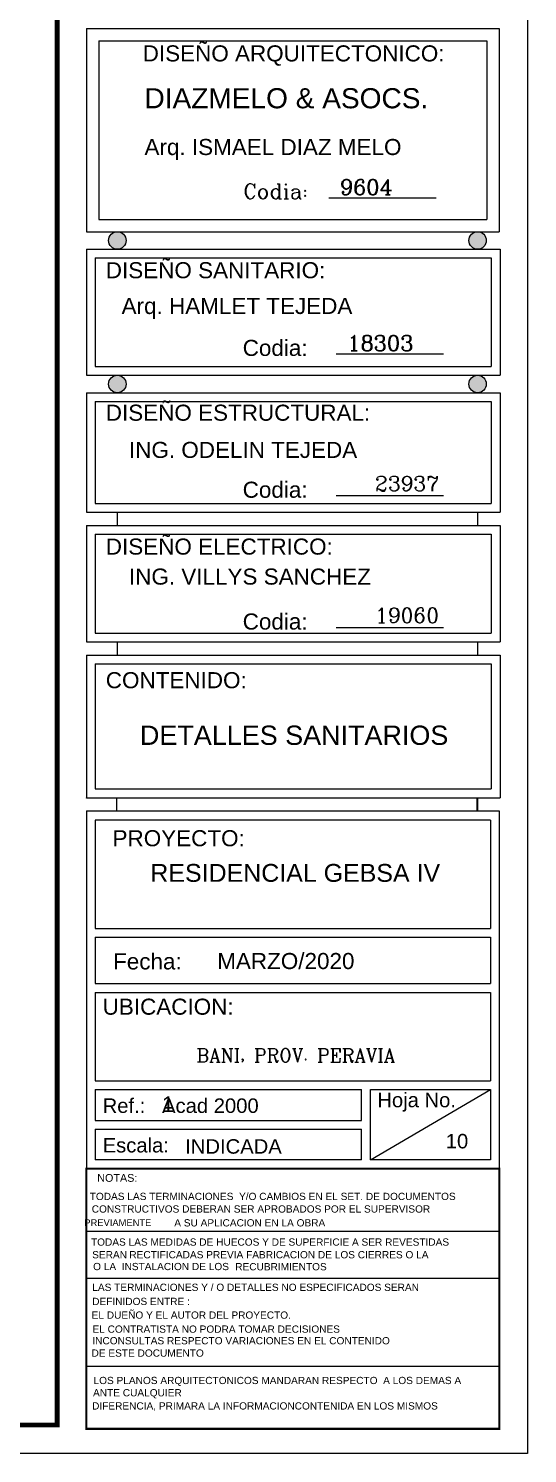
# Model space of a CAD drawing. Header units: feet. Extents: x 1019 to 2236, y -546 to 122.
# Drawn here: x 1111.16 to 1118.77, y -416.12 to -394.4 of the extents above; entities that cross this region are included whole.
import ezdxf
from ezdxf.enums import TextEntityAlignment as Align

# ---------------------------------------------------------------- set-up
doc = ezdxf.new("R2010")
doc.units = ezdxf.units.FT
doc.header["$LTSCALE"] = 0.05
doc.header["$MEASUREMENT"] = 0
doc.linetypes.add('ACAD_ISO03W100', pattern=[30, 12, -18])
for name, color, linetype in [('1', 5, 'ACAD_ISO03W100'), ('MARCO', 1, 'Continuous'), ('TARGETA', 7, 'Continuous'), ('TARJETA2', 1, 'Continuous'), ('TEXTO', 2, 'Continuous'), ('textos', 7, 'Continuous'), ('TEXXT', 2, 'Continuous')]:
    doc.layers.add(name, color=color, linetype=linetype)
doc.styles.add('DAMIAN', font='arial.ttf', dxfattribs={"height": 0.12})
doc.styles.add('DIMTEXT', font='arial.ttf')
doc.styles.get("Standard").update_dxf_attribs({"font": 'arial.ttf'})
doc.styles.add('TITTEXTM', font='romanc.shx')

msp = doc.modelspace()

# ---------------------------------------------------------------- hatches: boundary and pattern name
at = {"layer": 'textos'}
h = msp.add_hatch(color=7, dxfattribs=at)
h.paths.add_polyline_path([(1112.517, -397.5, 1), (1112.517, -397.766, 1)])
h.paths.add_polyline_path([(1118.011, -397.5, 1), (1118.011, -397.766, 1)])
h = msp.add_hatch(color=7, dxfattribs=at)
h.paths.add_polyline_path([(1112.517, -399.688, 1), (1112.517, -399.954, 1)])
h.paths.add_polyline_path([(1118.011, -399.688, 1), (1118.011, -399.954, 1)])

# ---------------------------------------------------------------- linework, layer by layer
at = {"layer": '1', "color": 4, "linetype": 'Continuous'}
for p, q in [((1112.046, -412.734), (1118.341, -412.734)), ((1112.046, -413.453), (1118.341, -413.453)), ((1112.046, -414.791), (1118.341, -414.791))]:
    msp.add_line(p, q, dxfattribs=at)
at = {"layer": 'MARCO'}
msp.add_lwpolyline([(1054.272, -374.123), (1118.772, -374.123), (1118.772, -416.123), (1054.272, -416.123)], close=True, dxfattribs=at)
at = {"layer": 'MARCO', "const_width": 0.075}
msp.add_lwpolyline([(1111.6, -374.557), (1054.706, -374.557), (1054.706, -415.689), (1111.6, -415.689)], close=True, dxfattribs=at)
at = {"layer": 'TARGETA', "color": 3}
for p, q in [((1112.046, -394.402), (1112.046, -397.5)), ((1112.046, -394.402), (1118.341, -394.402)), ((1112.046, -394.402), (1118.341, -394.402)), ((1118.341, -394.402), (1118.341, -397.5)), ((1112.235, -394.591), (1112.235, -397.311)), ((1112.235, -394.591), (1118.152, -394.591)), ((1118.152, -394.591), (1118.152, -397.311)), ((1112.235, -397.311), (1118.152, -397.311)), ((1112.046, -397.5), (1118.341, -397.5)), ((1112.046, -397.766), (1118.353, -397.766)), ((1112.046, -397.766), (1112.046, -399.688)), ((1112.18, -397.9), (1118.218, -397.9)), ((1112.18, -397.9), (1112.18, -399.554)), ((1118.218, -397.9), (1118.218, -399.554)), ((1118.353, -397.766), (1118.353, -399.688)), ((1112.18, -399.554), (1118.218, -399.554)), ((1112.046, -399.688), (1118.353, -399.688)), ((1112.046, -399.954), (1112.046, -401.775)), ((1112.046, -399.954), (1118.353, -399.954)), ((1112.18, -400.089), (1112.18, -401.641)), ((1112.18, -400.089), (1118.218, -400.089)), ((1118.218, -400.089), (1118.218, -401.641)), ((1118.353, -399.954), (1118.353, -401.775)), ((1112.046, -401.775), (1118.353, -401.775)), ((1112.18, -401.641), (1118.218, -401.641)), ((1112.046, -401.976), (1112.046, -403.752)), ((1112.046, -401.976), (1118.353, -401.976)), ((1118.353, -401.976), (1118.353, -403.752)), ((1112.18, -402.11), (1112.18, -403.618)), ((1112.18, -402.11), (1118.218, -402.11)), ((1112.18, -402.11), (1112.18, -403.618)), ((1118.218, -402.11), (1118.218, -403.618)), ((1112.046, -403.752), (1118.353, -403.752)), ((1112.18, -403.618), (1118.218, -403.618)), ((1112.18, -403.618), (1118.218, -403.618)), ((1118.011, -403.752), (1118.011, -403.953)), ((1112.046, -403.953), (1112.046, -404.68)), ((1112.046, -403.953), (1112.046, -406.128)), ((1112.046, -403.953), (1112.046, -404.689)), ((1112.046, -403.953), (1118.353, -403.953)), ((1118.353, -403.953), (1118.353, -406.128)), ((1112.18, -404.087), (1112.18, -405.994)), ((1112.18, -404.087), (1118.218, -404.087)), ((1118.218, -404.087), (1118.218, -405.994)), ((1112.046, -406.128), (1118.353, -406.128)), ((1112.18, -405.994), (1118.218, -405.994)), ((1112.046, -406.328), (1118.341, -406.328)), ((1112.046, -406.328), (1112.046, -411.782)), ((1118.341, -406.328), (1118.341, -411.782)), ((1112.18, -406.471), (1112.18, -408.119)), ((1118.207, -406.471), (1112.18, -406.471)), ((1118.207, -406.471), (1118.207, -408.119)), ((1112.18, -408.119), (1118.207, -408.119)), ((1112.18, -408.253), (1118.207, -408.253)), ((1112.18, -408.253), (1112.18, -408.961)), ((1118.207, -408.253), (1118.207, -408.961)), ((1112.18, -408.961), (1118.207, -408.961)), ((1112.18, -409.095), (1112.18, -410.443)), ((1112.18, -409.095), (1118.207, -409.095)), ((1112.18, -409.095), (1118.207, -409.095)), ((1118.207, -409.095), (1118.207, -410.443)), ((1112.18, -410.443), (1118.207, -410.443)), ((1112.18, -410.577), (1112.18, -411.045)), ((1112.18, -410.577), (1116.242, -410.577)), ((1116.242, -411.045), (1116.242, -410.577)), ((1116.376, -410.577), (1118.207, -410.577)), ((1116.376, -411.648), (1118.207, -410.577)), ((1116.376, -411.648), (1116.376, -410.577)), ((1118.207, -410.577), (1118.207, -411.648)), ((1112.18, -411.045), (1116.242, -411.045)), ((1112.18, -411.179), (1112.18, -411.648)), ((1112.18, -411.179), (1116.242, -411.179)), ((1116.242, -411.648), (1116.242, -411.179)), ((1116.242, -411.648), (1112.18, -411.648)), ((1118.207, -411.648), (1116.376, -411.648))]:
    msp.add_line(p, q, dxfattribs=at)
at = {"layer": 'TARJETA2', "color": 7}
msp.add_line((1112.046, -411.782), (1112.046, -415.747), dxfattribs=at)
at = {"layer": 'textos', "color": 7}
for p, q in [((1112.516, -401.775), (1112.516, -401.976)), ((1118.011, -401.775), (1118.011, -401.976)), ((1112.046, -401.976), (1112.046, -402.958)), ((1112.516, -403.752), (1112.516, -403.953)), ((1112.046, -406.132), (1112.046, -406.128)), ((1112.504, -406.128), (1112.504, -406.328)), ((1117.999, -406.128), (1117.999, -406.328)), ((1118.011, -406.129), (1118.011, -406.33)), ((1118.341, -411.614), (1118.341, -415.747)), ((1118.341, -411.782), (1112.046, -411.782)), ((1112.046, -415.747), (1118.341, -415.747))]:
    msp.add_line(p, q, dxfattribs=at)
for centre in [(1112.517, -397.633), (1118.011, -397.633), (1112.517, -399.821), (1118.011, -399.821)]:
    msp.add_circle(centre, 0.133, dxfattribs=at)
at = {"layer": 'TEXXT'}
for p, q in [((1115.74, -396.983), (1117.381, -396.983)), ((1115.852, -399.36), (1117.493, -399.36)), ((1115.852, -401.523), (1117.493, -401.523)), ((1115.852, -403.532), (1117.493, -403.532))]:
    msp.add_line(p, q, dxfattribs=at)
at = {"layer": 'TEXXT', "const_width": 0.0314}
msp.add_lwpolyline([(1112.046, -411.782), (1118.341, -411.782), (1118.341, -415.747), (1112.046, -415.747), (1112.046, -411.782)], dxfattribs=at)

# ---------------------------------------------------------------- texts
at = {"style": 'DIMTEXT'}
msp.add_attdef('1', text='1', height=0.236, dxfattribs=at).set_placement((1113.289, -410.916), align=Align.CENTER)
at = {"layer": 'TEXTO', "color": 7}
for s, height, p in [('NOTAS:', 0.1178, (1112.21, -411.864)), ('  PREVIAMENTE', 0.10211, (1111.934, -412.554))]:
    msp.add_text(s, height=height, dxfattribs=at).set_placement(p, align=Align.TOP_LEFT)
at = {"layer": 'textos', "color": 7}
for s, height, style, p in [('  Codia:', 0.2268, 'TITTEXTM', (1114.126, -396.77)), ('9604', 0.2355, 'TITTEXTM', (1115.91, -396.703)), ('  Codia:', 0.2451, 'DAMIAN', (1114.238, -399.148)), ('18303', 0.2355, 'TITTEXTM', (1116.022, -399.08)), ('  Codia:', 0.2451, 'DAMIAN', (1114.238, -401.31)), ('  Codia:', 0.2451, 'DAMIAN', (1114.238, -403.319)), ('Fecha:', 0.2451, 'DAMIAN', (1112.452, -408.5)), ('UBICACION:', 0.2451, 'DAMIAN', (1112.293, -409.19)), ('Ref.:', 0.2206, 'DAMIAN', (1112.293, -410.711)), ('Acad 2000', 0.2206, 'DAMIAN', (1113.199, -410.711)), ('Hoja No.', 0.2206, 'DAMIAN', (1116.482, -410.625)), ('Escala:', 0.2206, 'DAMIAN', (1112.293, -411.314)), ('10', 0.2206, 'DAMIAN', (1117.525, -411.252)), ('TODAS LAS TERMINACIONES  Y/O CAMBIOS EN EL SET. DE DOCUMENTOS', 0.11028, 'DAMIAN', (1112.096, -412.149)), ('CONSTRUCTIVOS DEBERAN SER APROBADOS POR EL SUPERVISOR  ', 0.11028, 'DAMIAN', (1112.127, -412.341)), ('A SU APLICACION EN LA OBRA', 0.11028, 'DAMIAN', (1113.385, -412.552)), ('TODAS LAS MEDIDAS DE HUECOS Y DE SUPERFICIE A SER REVESTIDAS ', 0.11028, 'DAMIAN', (1112.115, -412.845)), ('  SERAN', 0.1103, 'DAMIAN', (1112.048, -413.038)), ('RECTIFICADAS PREVIA FABRICACION DE LOS CIERRES O LA   ', 0.11028, 'DAMIAN', (1112.7, -413.038)), (' O LA  INSTALACION DE LOS', 0.11028, 'DAMIAN', (1112.105, -413.218)), ('RECUBRIMIENTOS', 0.11028, 'DAMIAN', (1114.315, -413.221)), ('LAS TERMINACIONES Y / O DETALLES NO ESPECIFICADOS SERAN ', 0.11028, 'DAMIAN', (1112.135, -413.535)), ('  DEFINIDOS ENTRE :', 0.11028, 'DAMIAN', (1112.048, -413.75)), ('EL DUEÑO Y EL AUTOR DEL PROYECTO.  ', 0.11028, 'DAMIAN', (1112.125, -413.958)), ('  EL CONTRATISTA NO PODRA TOMAR DECISIONES ', 0.11028, 'DAMIAN', (1112.052, -414.172)), ('INCONSULTAS RESPECTO VARIACIONES EN EL CONTENIDO  ', 0.11028, 'DAMIAN', (1112.136, -414.349)), (' DE ESTE DOCUMENTO', 0.11028, 'DAMIAN', (1112.081, -414.537)), ('LOS PLANOS ARQUITECTONICOS MANDARAN RESPECTO  A LOS DEMAS A ', 0.11028, 'DAMIAN', (1112.154, -414.955)), ('  ANTE CUALQUIER  ', 0.11028, 'DAMIAN', (1112.061, -415.142)), ('DIFERENCIA, PRIMARA LA INFORMACIONCONTENIDA EN LOS MISMOS', 0.11028, 'DAMIAN', (1112.132, -415.343))]:
    msp.add_text(s, height=height, dxfattribs=dict(at, style=style)).set_placement(p, align=Align.TOP_LEFT)
at = {"layer": 'textos', "color": 7, "style": 'DAMIAN'}
for s, height, p in [('MARZO/2020', 0.2451, (1114.04, -408.739)), ('INDICADA', 0.2206, (1113.552, -411.553))]:
    msp.add_text(s, height=height, dxfattribs=at).set_placement(p)
at = {"layer": 'textos', "color": 7}
for s, insert, char_height, width, attachment_point, style in [('DISEÑO ARQUITECTONICO:', (1112.904, -394.659), 0.24507, 8.71045, 1, 'DAMIAN'), ('DIAZMELO & ASOCS.', (1112.931, -395.312), 0.30634, 10.87903, 1, 'DAMIAN'), ('Arq. ISMAEL DIAZ MELO', (1112.931, -396.086), 0.24507, 8.70323, 1, 'DAMIAN'), ('DISEÑO SANITARIO:', (1112.341, -397.964), 0.24507, 8.71045, 1, 'DAMIAN'), ('Arq. HAMLET TEJEDA', (1112.582, -398.509), 0.24507, 8.70323, 1, 'DAMIAN'), ('DISEÑO ESTRUCTURAL:', (1112.341, -400.136), 0.24507, 8.71045, 1, 'DAMIAN'), ('ING. ODELIN TEJEDA', (1112.694, -400.703), 0.24507, 8.70323, 1, 'DAMIAN'), ('23937', (1116.447, -401.339), 0.2273, 25.33524, 4, 'TITTEXTM'), ('DISEÑO ELECTRICO:', (1112.341, -402.301), 0.24507, 44.21251, 4, 'DAMIAN'), ('ING. VILLYS SANCHEZ', (1112.694, -402.634), 0.24507, 8.70323, 1, 'DAMIAN'), ('19060', (1116.447, -403.348), 0.2273, 25.33524, 4, 'TITTEXTM'), ('CONTENIDO:', (1112.341, -404.213), 0.2451, 8.71045, 1, 'DAMIAN'), ('DETALLES SANITARIOS', (1115.213, -405.028), 0.29409, 10.44387, 2, 'DAMIAN'), ('PROYECTO:', (1112.444, -406.622), 0.2451, 8.71045, 1, 'DAMIAN'), ('RESIDENCIAL GEBSA IV', (1115.23, -407.137), 0.2724, 9.67364, 2, 'DAMIAN'), (' BANI, PROV. PERAVIA', (1115.169, -409.952), 0.2043, 7.25523, 2, 'TITTEXTM')]:
    msp.add_mtext(s, dxfattribs=dict(at, insert=insert, char_height=char_height, width=width, attachment_point=attachment_point, style=style))

doc.saveas('drawing.dxf')
